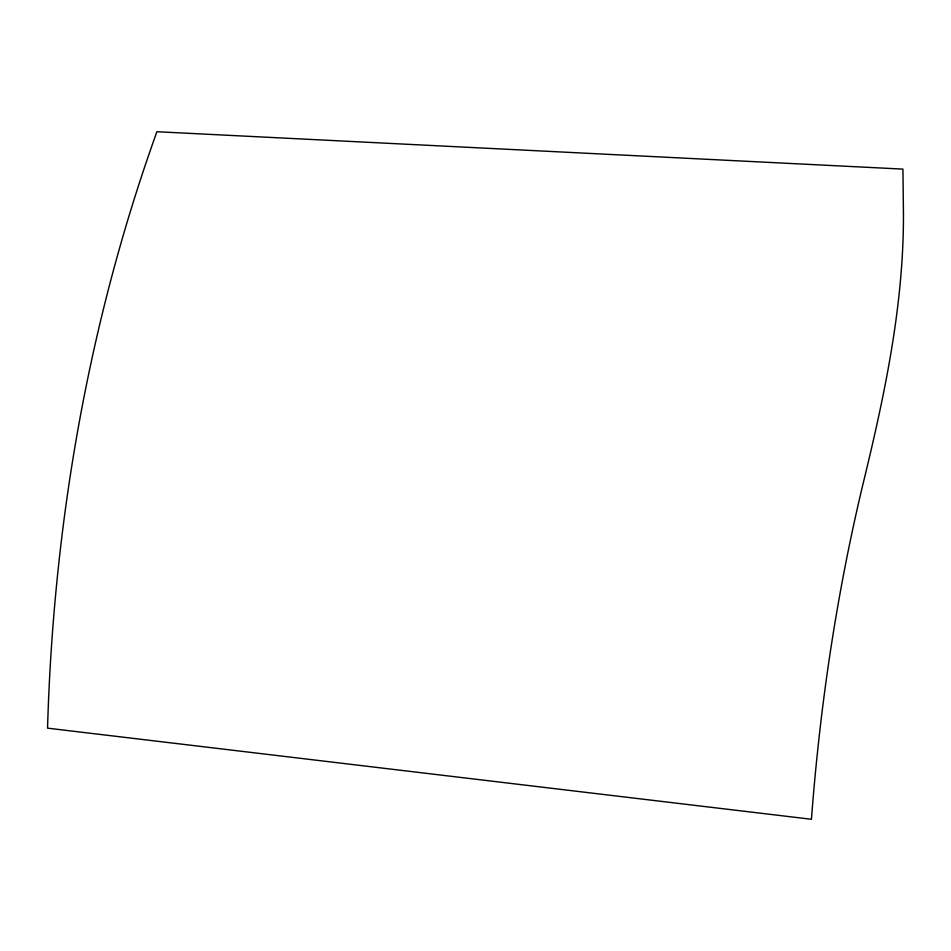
<?xml version="1.0" encoding="UTF-8"?>
<svg xmlns="http://www.w3.org/2000/svg" width="951" height="951" viewBox="0 0 951 951"><rect width="100%" height="100%" fill="white"/><g stroke="black" fill="none" stroke-linecap="round" stroke-linejoin="round"><path stroke-width="1.43" d="M903.45 212.751C903.925 305.485 884.323 396.519 862.486 486.151C836.416 595.576 819.893 707.128 811.441 819.275L47.55 728.157C53.375 525.368 88.17 322.853 156.903 131.725L902.927 169.112L903.45 212.751"/></g></svg>
